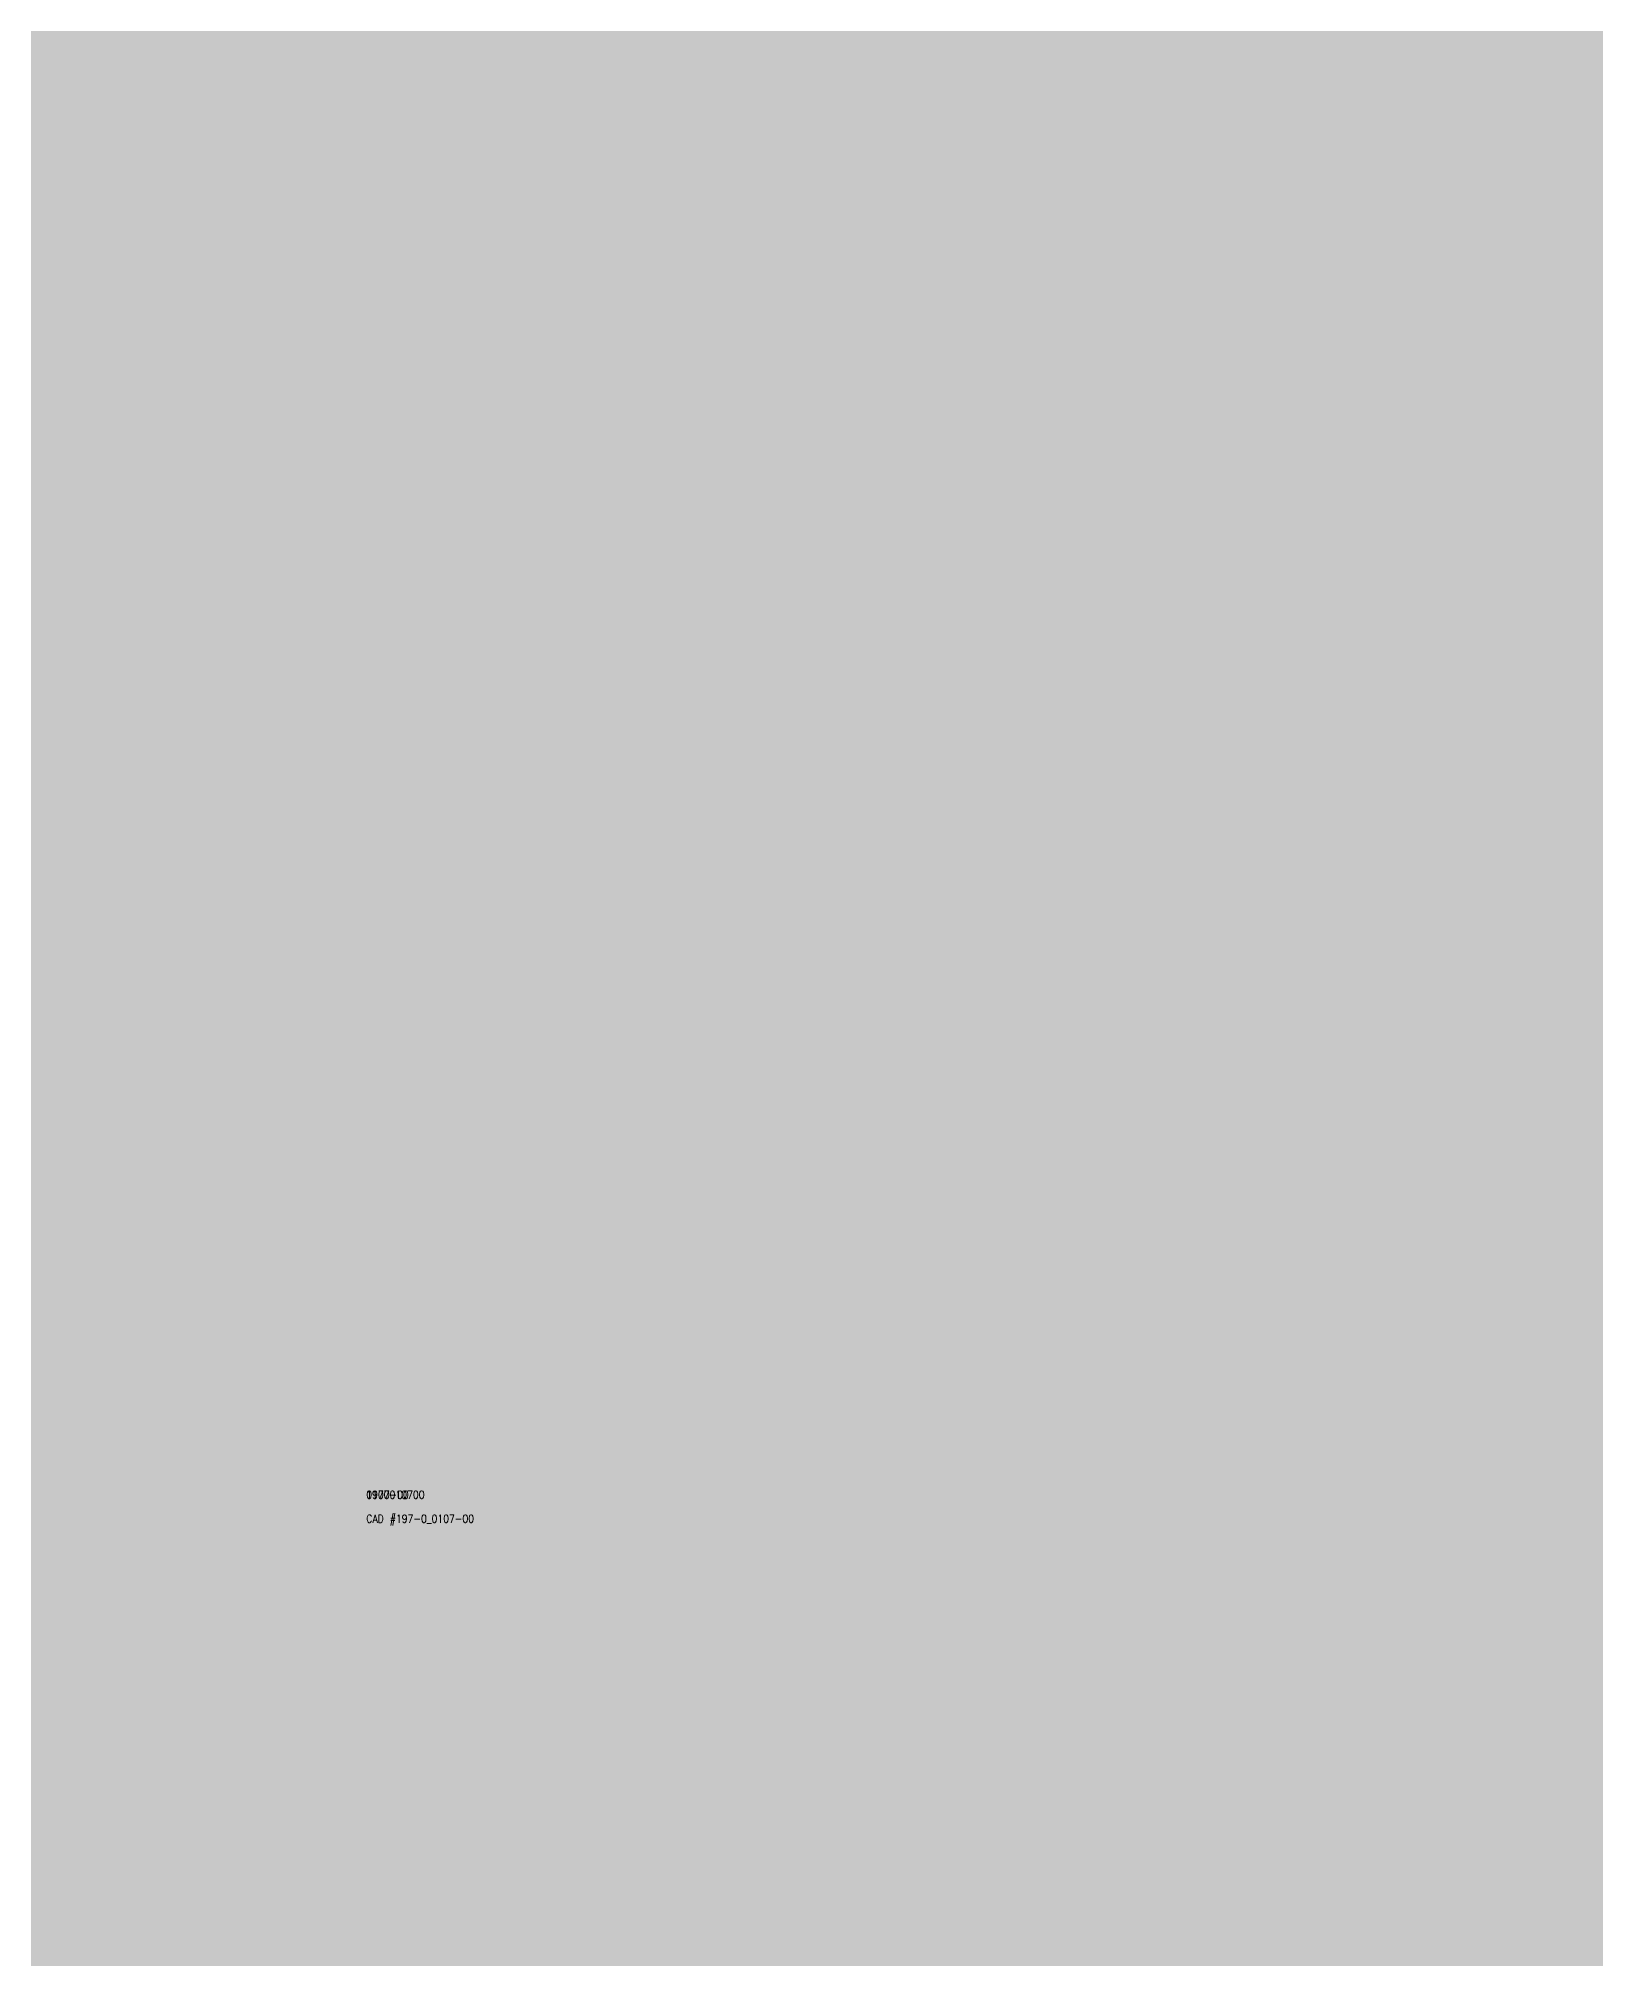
# Model space of a CAD drawing. Header units: inches. Extents: x -1455 to 1294, y -986 to 713.
# Drawn here: x -1020.4 to -825.9, y -27.9 to 212.1 of the extents above; entities that cross this region are included whole.
import ezdxf

# ---------------------------------------------------------------- set-up
doc = ezdxf.new("R2010")
doc.units = ezdxf.units.IN
doc.header["$LTSCALE"] = 10
doc.header["$MEASUREMENT"] = 0
for name, color, linetype in [('A-IDEN-CNUM', 7, 'CONTINUOUS'), ('A-IDEN-RNUM', 7, 'CONTINUOUS'), ('A-IDEN-SNUM', 4, 'CONTINUOUS'), ('Rooms-Category-Color', 7, 'CONTINUOUS'), ('Rooms-College-Color', 7, 'CONTINUOUS'), ('Rooms-Department-Color', 7, 'CONTINUOUS'), ('Rooms-Division-Color', 7, 'CONTINUOUS')]:
    doc.layers.add(name, color=color, linetype=linetype)
doc.styles.add('ROOMSNUMBER', font='TXT.SHX', dxfattribs={"height": 1})

msp = doc.modelspace()

# ---------------------------------------------------------------- hatches: boundary and pattern name
at = {"layer": 'Rooms-Category-Color', "true_color": 0xe3f498}
msp.add_hatch(color=61, dxfattribs=at).paths.add_polyline_path([(-1208.25, 255.25), (-966.87, 255.25), (-966.87, 232.97), (-953, 232.97), (-953, 240), (-949.5, 240), (-949.5, 239.5), (-897.5, 239.5), (-897.5, 240), (-793.5, 240), (-793.5, 239.5), (-741.5, 239.5), (-741.5, 240), (-727, 240), (-727, -7), (-336, -7), (-336, 79.5), (-247, 79.5), (-247, -449.25), (-337.75, -449.25), (-337.75, -235), (-1208.25, -235)])
at = {"layer": 'Rooms-College-Color', "true_color": 0x99d7b2}
msp.add_hatch(color=253, dxfattribs=at).paths.add_polyline_path([(-1208.25, 255.25), (-966.87, 255.25), (-966.87, 232.97), (-953, 232.97), (-953, 240), (-949.5, 240), (-949.5, 239.5), (-897.5, 239.5), (-897.5, 240), (-793.5, 240), (-793.5, 239.5), (-741.5, 239.5), (-741.5, 240), (-727, 240), (-727, -7), (-336, -7), (-336, 79.5), (-247, 79.5), (-247, -449.25), (-337.75, -449.25), (-337.75, -235), (-1208.25, -235)])
at = {"layer": 'Rooms-Department-Color', "true_color": 0x99d7b2}
msp.add_hatch(color=253, dxfattribs=at).paths.add_polyline_path([(-1208.25, 255.25), (-966.87, 255.25), (-966.87, 232.97), (-953, 232.97), (-953, 240), (-949.5, 240), (-949.5, 239.5), (-897.5, 239.5), (-897.5, 240), (-793.5, 240), (-793.5, 239.5), (-741.5, 239.5), (-741.5, 240), (-727, 240), (-727, -7), (-336, -7), (-336, 79.5), (-247, 79.5), (-247, -449.25), (-337.75, -449.25), (-337.75, -235), (-1208.25, -235)])
at = {"layer": 'Rooms-Division-Color', "true_color": 0x99d7b2}
msp.add_hatch(color=253, dxfattribs=at).paths.add_polyline_path([(-1208.25, 255.25), (-966.87, 255.25), (-966.87, 232.97), (-953, 232.97), (-953, 240), (-949.5, 240), (-949.5, 239.5), (-897.5, 239.5), (-897.5, 240), (-793.5, 240), (-793.5, 239.5), (-741.5, 239.5), (-741.5, 240), (-727, 240), (-727, -7), (-336, -7), (-336, 79.5), (-247, 79.5), (-247, -449.25), (-337.75, -449.25), (-337.75, -235), (-1208.25, -235)])

# ---------------------------------------------------------------- texts
at = {"layer": 'A-IDEN-CNUM', "style": 'ROOMSNUMBER', "width": 0.85}
msp.add_text('CAD #197-0_0107-00', height=1, rotation=360, dxfattribs=at).set_placement((-979.49, 26.54))
at = {"layer": 'A-IDEN-RNUM', "style": 'ROOMSNUMBER', "width": 0.85}
msp.add_text('0107-00', height=1, rotation=360, dxfattribs=at).set_placement((-979.49, 29.54))
at = {"layer": 'A-IDEN-SNUM', "style": 'ROOMSNUMBER', "width": 0.85}
msp.add_text('1970010700', height=1, rotation=360, dxfattribs=at).set_placement((-979.49, 29.54))

doc.saveas('drawing.dxf')
